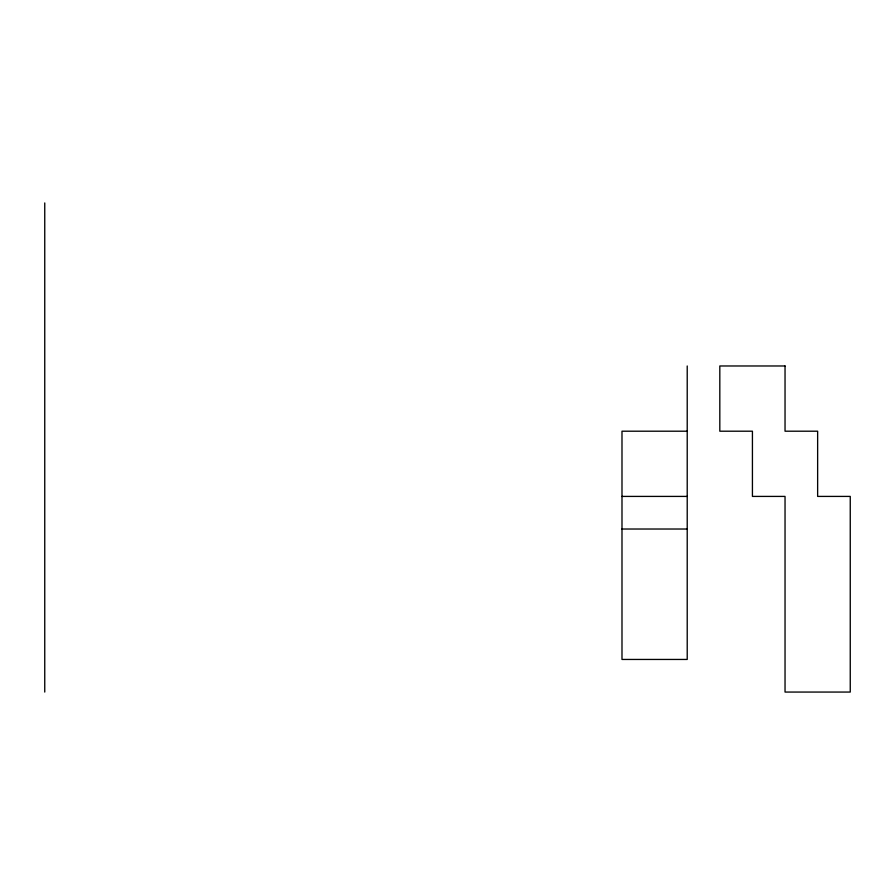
<?xml version="1.0" encoding="UTF-8"?>
<svg xmlns="http://www.w3.org/2000/svg" width="895" height="895" viewBox="0 0 895 895"><rect width="100%" height="100%" fill="white"/><g stroke="black" fill="none" stroke-linecap="round" stroke-linejoin="round"><path stroke-width="1.34" d="M687.215 431.2L621.991 431.2L621.991 659.447L687.215 659.447L687.215 365.977M621.991 496.412L687.215 496.412M621.991 529.023L687.215 529.023M44.75 202.941L44.75 692.059M785.038 365.977L719.815 365.977L719.815 431.2L752.426 431.2L752.426 496.412L785.038 496.412L785.038 692.059L850.25 692.059L850.25 496.412L817.638 496.412L817.638 431.2L785.038 431.2L785.038 365.977"/></g></svg>
